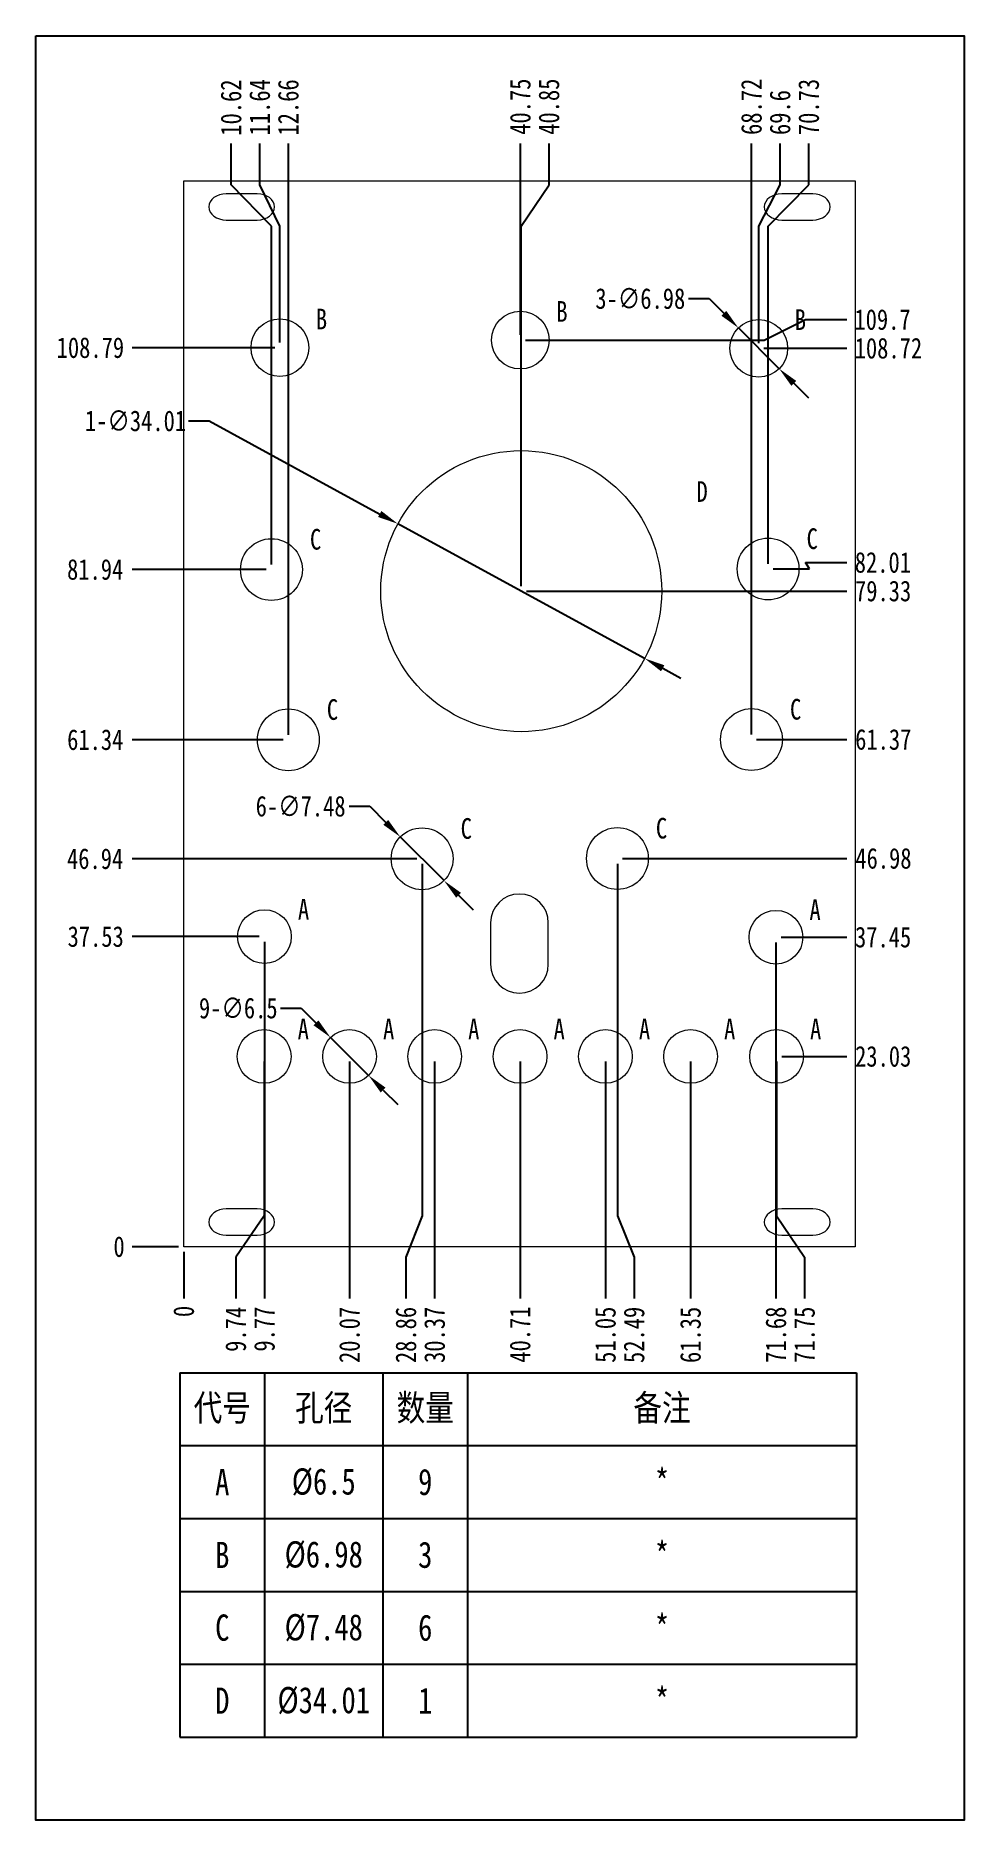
# Model space of a CAD drawing. Header units: millimetres. Extents: x 118 to 230, y 42 to 258.
import ezdxf

# ---------------------------------------------------------------- set-up
doc = ezdxf.new("R2010")
doc.units = ezdxf.units.MM
doc.header["$MEASUREMENT"] = 0
doc.layers.add('cnc', color=7, linetype='Continuous', lineweight=0)
doc.layers.add('DIM', color=4, linetype='Continuous')
doc.layers.add('text', color=3, linetype='Continuous')
doc.styles.add('sun-style', font='SimSun.ttf', dxfattribs={"width": 0.8})
doc.dimstyles.new('sun-sty', dxfattribs={"dimtxt": 2.5, "dimasz": 2.5, "dimexe": 1.25, "dimexo": 0.625, "dimgap": 1, "dimtad": 0, "dimdsep": 46, "dimtxsty": 'sun-style', "dimsah": 1, "dimcen": 0, "dimclrd": 256, "dimclre": 256, "dimclrt": 256, "dimazin": 2, "dimtfac": 1, "dimtmove": 0, "dimatfit": 3, "dimfxl": 0, "dimtolj": 1, "dimtzin": 0, "dimlwd": -3, "dimlwe": -3, "dimarcsym": 0})
doc.dimstyles.new('sun-sty$3', dxfattribs={"dimtxt": 2.5, "dimasz": 2.5, "dimexe": 1.25, "dimexo": 0.625, "dimgap": 1, "dimtad": 0, "dimtih": 1, "dimtoh": 1, "dimdsep": 46, "dimtxsty": 'sun-style', "dimsah": 1, "dimcen": 0, "dimclrd": 256, "dimclre": 256, "dimclrt": 256, "dimazin": 2, "dimtfac": 1, "dimtmove": 0, "dimatfit": 3, "dimfxl": 0, "dimtolj": 1, "dimtzin": 0, "dimlwd": -3, "dimlwe": -3, "dimarcsym": 0})

# ---------------------------------------------------------------- blocks, each defined once
blk = doc.blocks.new('*D4')
at = {"layer": 'Defpoints', "color": 0, "transparency": 16777216}
for p in [(153.55, 137.19), (158.15, 132.6)]:
    blk.add_point(p, dxfattribs=at)
at = {"layer": 'DIM', "lineweight": -3, "transparency": 16777216}
for p, q in [((147.51, 140.73), (150.01, 140.73)), ((150.01, 140.73), (151.78, 138.96)), ((158.15, 132.6), (153.55, 137.19)), ((159.91, 130.83), (161.68, 129.06))]:
    blk.add_line(p, q, dxfattribs=at)
at = {"layer": 'DIM', "transparency": 16777216}
for points in [[(152.08, 139.25), (151.49, 138.66), (153.55, 137.19)], [(160.21, 131.12), (159.62, 130.53), (158.15, 132.6)]]:
    blk.add_solid(points, dxfattribs=at)
at = {"layer": 'DIM', "transparency": 16777216, "insert": (142.38, 140.73), "char_height": 2.5, "attachment_point": 5, "style": 'sun-style'}
blk.add_mtext('\\A1;9-∅6.5', dxfattribs=at)
blk = doc.blocks.new('*D5')
at = {"layer": 'Defpoints', "color": 0, "transparency": 16777216}
for p in [(202.91, 223.05), (207.85, 218.11)]:
    blk.add_point(p, dxfattribs=at)
at = {"layer": 'DIM', "lineweight": -3, "transparency": 16777216}
for p, q in [((196.87, 226.59), (199.37, 226.59)), ((199.37, 226.59), (201.14, 224.82)), ((207.85, 218.11), (202.91, 223.05)), ((209.62, 216.35), (211.38, 214.58))]:
    blk.add_line(p, q, dxfattribs=at)
at = {"layer": 'DIM', "transparency": 16777216}
for points in [[(201.44, 225.12), (200.85, 224.53), (202.91, 223.05)], [(209.91, 216.64), (209.32, 216.05), (207.85, 218.11)]]:
    blk.add_solid(points, dxfattribs=at)
at = {"layer": 'DIM', "transparency": 16777216, "insert": (191.04, 226.59), "char_height": 2.5, "attachment_point": 5, "style": 'sun-style'}
blk.add_mtext('\\A1;3-∅6.98', dxfattribs=at)
blk = doc.blocks.new('*D6')
at = {"layer": 'Defpoints', "color": 0, "transparency": 16777216}
for p in [(161.99, 161.46), (167.28, 156.17)]:
    blk.add_point(p, dxfattribs=at)
at = {"layer": 'DIM', "lineweight": -3, "transparency": 16777216}
for p, q in [((155.79, 165.16), (158.29, 165.16)), ((158.29, 165.16), (160.22, 163.22)), ((167.28, 156.17), (161.99, 161.46)), ((169.04, 154.4), (170.81, 152.63))]:
    blk.add_line(p, q, dxfattribs=at)
at = {"layer": 'DIM', "transparency": 16777216}
for points in [[(160.52, 163.52), (159.93, 162.93), (161.99, 161.46)], [(169.34, 154.69), (168.75, 154.11), (167.28, 156.17)]]:
    blk.add_solid(points, dxfattribs=at)
at = {"layer": 'DIM', "transparency": 16777216, "insert": (149.93, 165.16), "char_height": 2.5, "attachment_point": 5, "style": 'sun-style'}
blk.add_mtext('\\A1;6-∅7.48', dxfattribs=at)
blk = doc.blocks.new('*D7')
at = {"layer": 'Defpoints', "color": 0, "transparency": 16777216}
for p in [(161.7, 199.34), (191.56, 183.06)]:
    blk.add_point(p, dxfattribs=at)
at = {"layer": 'DIM', "lineweight": -3, "transparency": 16777216}
for p, q in [((136.36, 211.79), (138.86, 211.79)), ((138.86, 211.79), (159.5, 200.53)), ((191.56, 183.06), (161.7, 199.34)), ((193.75, 181.86), (195.95, 180.66))]:
    blk.add_line(p, q, dxfattribs=at)
at = {"layer": 'DIM', "transparency": 16777216}
for points in [[(159.7, 200.9), (159.3, 200.17), (161.7, 199.34)], [(193.95, 182.23), (193.55, 181.5), (191.56, 183.06)]]:
    blk.add_solid(points, dxfattribs=at)
at = {"layer": 'DIM', "transparency": 16777216, "insert": (129.94, 211.79), "char_height": 2.5, "attachment_point": 5, "style": 'sun-style'}
blk.add_mtext('\\A1;1-∅34.01', dxfattribs=at)
blk = doc.blocks.new('*D8')
at = {"layer": 'Defpoints', "color": 0, "transparency": 16777216}
for p in [(176.49, 134.89), (135.78, 111.87), (176.49, 105.62)]:
    blk.add_point(p, dxfattribs=at)
at = {"layer": 'DIM', "lineweight": -3, "transparency": 16777216}
blk.add_line((176.49, 134.27), (176.49, 105.62), dxfattribs=at)
at = {"layer": 'DIM', "transparency": 16777216, "insert": (176.49, 101.24), "char_height": 2.5, "attachment_point": 5, "rotation": 90, "style": 'sun-style'}
blk.add_mtext('\\A1;40.71', dxfattribs=at)
blk = doc.blocks.new('*D9')
at = {"layer": 'Defpoints', "color": 0, "transparency": 16777216}
for p in [(176.52, 245.38), (176.52, 221.57), (135.78, 111.87)]:
    blk.add_point(p, dxfattribs=at)
at = {"layer": 'DIM', "lineweight": -3, "transparency": 16777216}
blk.add_line((176.52, 222.2), (176.52, 245.38), dxfattribs=at)
at = {"layer": 'DIM', "transparency": 16777216, "insert": (176.52, 249.82), "char_height": 2.5, "attachment_point": 5, "rotation": 90, "style": 'sun-style'}
blk.add_mtext('\\A1;40.75', dxfattribs=at)
blk = doc.blocks.new('*D10')
at = {"layer": 'Defpoints', "color": 0, "transparency": 16777216}
for p in [(179.99, 245.38), (176.63, 191.2), (135.78, 111.87)]:
    blk.add_point(p, dxfattribs=at)
at = {"layer": 'DIM', "lineweight": -3, "transparency": 16777216}
for p, q in [((179.99, 240.38), (179.99, 245.38)), ((176.63, 235.38), (179.99, 240.38)), ((176.63, 191.82), (176.63, 235.38))]:
    blk.add_line(p, q, dxfattribs=at)
at = {"layer": 'DIM', "transparency": 16777216, "insert": (179.99, 249.82), "char_height": 2.5, "attachment_point": 5, "rotation": 90, "style": 'sun-style'}
blk.add_mtext('\\A1;40.85', dxfattribs=at)
blk = doc.blocks.new('*D11')
at = {"layer": 'Defpoints', "color": 0, "transparency": 16777216}
for p in [(166.15, 134.89), (135.78, 111.87), (166.15, 105.62)]:
    blk.add_point(p, dxfattribs=at)
at = {"layer": 'DIM', "lineweight": -3, "transparency": 16777216}
blk.add_line((166.15, 134.27), (166.15, 105.62), dxfattribs=at)
at = {"layer": 'DIM', "transparency": 16777216, "insert": (166.15, 101.21), "char_height": 2.5, "attachment_point": 5, "rotation": 90, "style": 'sun-style'}
blk.add_mtext('\\A1;30.37', dxfattribs=at)
blk = doc.blocks.new('*D12')
at = {"layer": 'Defpoints', "color": 0, "transparency": 16777216}
for p in [(164.63, 158.81), (135.78, 111.87), (162.68, 105.62)]:
    blk.add_point(p, dxfattribs=at)
at = {"layer": 'DIM', "lineweight": -3, "transparency": 16777216}
for p, q in [((164.63, 158.19), (164.63, 115.62)), ((164.63, 115.62), (162.68, 110.62)), ((162.68, 110.62), (162.68, 105.62))]:
    blk.add_line(p, q, dxfattribs=at)
at = {"layer": 'DIM', "transparency": 16777216, "insert": (162.68, 101.19), "char_height": 2.5, "attachment_point": 5, "rotation": 90, "style": 'sun-style'}
blk.add_mtext('\\A1;28.86', dxfattribs=at)
blk = doc.blocks.new('*D13')
at = {"layer": 'Defpoints', "color": 0, "transparency": 16777216}
for p in [(186.82, 134.89), (135.78, 111.87), (186.82, 105.62)]:
    blk.add_point(p, dxfattribs=at)
at = {"layer": 'DIM', "lineweight": -3, "transparency": 16777216}
blk.add_line((186.82, 134.27), (186.82, 105.62), dxfattribs=at)
at = {"layer": 'DIM', "transparency": 16777216, "insert": (186.82, 101.22), "char_height": 2.5, "attachment_point": 5, "rotation": 90, "style": 'sun-style'}
blk.add_mtext('\\A1;51.05', dxfattribs=at)
blk = doc.blocks.new('*D14')
at = {"layer": 'Defpoints', "color": 0, "transparency": 16777216}
for p in [(188.27, 158.85), (135.78, 111.87), (190.29, 105.62)]:
    blk.add_point(p, dxfattribs=at)
at = {"layer": 'DIM', "lineweight": -3, "transparency": 16777216}
for p, q in [((188.27, 158.22), (188.27, 115.62)), ((188.27, 115.62), (190.29, 110.62)), ((190.29, 110.62), (190.29, 105.62))]:
    blk.add_line(p, q, dxfattribs=at)
at = {"layer": 'DIM', "transparency": 16777216, "insert": (190.29, 101.2), "char_height": 2.5, "attachment_point": 5, "rotation": 90, "style": 'sun-style'}
blk.add_mtext('\\A1;52.49', dxfattribs=at)
blk = doc.blocks.new('*D15')
at = {"layer": 'Defpoints', "color": 0, "transparency": 16777216}
for p in [(155.85, 134.89), (135.78, 111.87), (155.85, 105.62)]:
    blk.add_point(p, dxfattribs=at)
at = {"layer": 'DIM', "lineweight": -3, "transparency": 16777216}
blk.add_line((155.85, 134.27), (155.85, 105.62), dxfattribs=at)
at = {"layer": 'DIM', "transparency": 16777216, "insert": (155.85, 101.2), "char_height": 2.5, "attachment_point": 5, "rotation": 90, "style": 'sun-style'}
blk.add_mtext('\\A1;20.07', dxfattribs=at)
blk = doc.blocks.new('*D16')
at = {"layer": 'Defpoints', "color": 0, "transparency": 16777216}
for p in [(148.44, 245.38), (148.44, 173.21), (135.78, 111.87)]:
    blk.add_point(p, dxfattribs=at)
at = {"layer": 'DIM', "lineweight": -3, "transparency": 16777216}
blk.add_line((148.44, 173.83), (148.44, 245.38), dxfattribs=at)
at = {"layer": 'DIM', "transparency": 16777216, "insert": (148.44, 249.73), "char_height": 2.5, "attachment_point": 5, "rotation": 90, "style": 'sun-style'}
blk.add_mtext('\\A1;12.66', dxfattribs=at)
blk = doc.blocks.new('*D17')
at = {"layer": 'Defpoints', "color": 0, "transparency": 16777216}
for p in [(197.12, 134.89), (135.78, 111.87), (197.12, 105.62)]:
    blk.add_point(p, dxfattribs=at)
at = {"layer": 'DIM', "lineweight": -3, "transparency": 16777216}
blk.add_line((197.12, 134.27), (197.12, 105.62), dxfattribs=at)
at = {"layer": 'DIM', "transparency": 16777216, "insert": (197.12, 101.2), "char_height": 2.5, "attachment_point": 5, "rotation": 90, "style": 'sun-style'}
blk.add_mtext('\\A1;61.35', dxfattribs=at)
blk = doc.blocks.new('*D18')
at = {"layer": 'Defpoints', "color": 0, "transparency": 16777216}
for p in [(144.98, 245.38), (147.42, 220.65), (135.78, 111.87)]:
    blk.add_point(p, dxfattribs=at)
at = {"layer": 'DIM', "lineweight": -3, "transparency": 16777216}
for p, q in [((144.98, 240.38), (144.98, 245.38)), ((147.42, 235.38), (144.98, 240.38)), ((147.42, 221.28), (147.42, 235.38))]:
    blk.add_line(p, q, dxfattribs=at)
at = {"layer": 'DIM', "transparency": 16777216, "insert": (144.98, 249.75), "char_height": 2.5, "attachment_point": 5, "rotation": 90, "style": 'sun-style'}
blk.add_mtext('\\A1;11.64', dxfattribs=at)
blk = doc.blocks.new('*D19')
at = {"layer": 'Defpoints', "color": 0, "transparency": 16777216}
for p in [(141.51, 245.38), (146.39, 193.81), (135.78, 111.87)]:
    blk.add_point(p, dxfattribs=at)
at = {"layer": 'DIM', "lineweight": -3, "transparency": 16777216}
for p, q in [((141.51, 240.38), (141.51, 245.38)), ((146.39, 235.38), (141.51, 240.38)), ((146.39, 194.43), (146.39, 235.38))]:
    blk.add_line(p, q, dxfattribs=at)
at = {"layer": 'DIM', "transparency": 16777216, "insert": (141.51, 249.71), "char_height": 2.5, "attachment_point": 5, "rotation": 90, "style": 'sun-style'}
blk.add_mtext('\\A1;10.62', dxfattribs=at)
blk = doc.blocks.new('*D20')
at = {"layer": 'Defpoints', "color": 0, "transparency": 16777216}
for p in [(145.55, 149.39), (135.78, 111.87), (145.55, 105.62)]:
    blk.add_point(p, dxfattribs=at)
at = {"layer": 'DIM', "lineweight": -3, "transparency": 16777216}
blk.add_line((145.55, 148.77), (145.55, 105.62), dxfattribs=at)
at = {"layer": 'DIM', "transparency": 16777216, "insert": (145.55, 101.9), "char_height": 2.5, "attachment_point": 5, "rotation": 90, "style": 'sun-style'}
blk.add_mtext('\\A1;9.77', dxfattribs=at)
blk = doc.blocks.new('*D21')
at = {"layer": 'Defpoints', "color": 0, "transparency": 16777216}
for p in [(145.51, 134.89), (135.78, 111.87), (142.08, 105.62)]:
    blk.add_point(p, dxfattribs=at)
at = {"layer": 'DIM', "lineweight": -3, "transparency": 16777216}
for p, q in [((145.51, 134.27), (145.51, 115.62)), ((145.51, 115.62), (142.08, 110.62)), ((142.08, 110.62), (142.08, 105.62))]:
    blk.add_line(p, q, dxfattribs=at)
at = {"layer": 'DIM', "transparency": 16777216, "insert": (142.08, 101.87), "char_height": 2.5, "attachment_point": 5, "rotation": 90, "style": 'sun-style'}
blk.add_mtext('\\A1;9.74', dxfattribs=at)
blk = doc.blocks.new('*D22')
at = {"layer": 'Defpoints', "color": 0, "transparency": 16777216}
for p in [(204.5, 245.38), (204.5, 173.24), (135.78, 111.87)]:
    blk.add_point(p, dxfattribs=at)
at = {"layer": 'DIM', "lineweight": -3, "transparency": 16777216}
blk.add_line((204.5, 173.87), (204.5, 245.38), dxfattribs=at)
at = {"layer": 'DIM', "transparency": 16777216, "insert": (204.5, 249.8), "char_height": 2.5, "attachment_point": 5, "rotation": 90, "style": 'sun-style'}
blk.add_mtext('\\A1;68.72', dxfattribs=at)
blk = doc.blocks.new('*D23')
at = {"layer": 'Defpoints', "color": 0, "transparency": 16777216}
for p in [(207.96, 245.38), (205.38, 220.58), (135.78, 111.87)]:
    blk.add_point(p, dxfattribs=at)
at = {"layer": 'DIM', "lineweight": -3, "transparency": 16777216}
for p, q in [((207.96, 240.38), (207.96, 245.38)), ((205.38, 235.38), (207.96, 240.38)), ((205.38, 221.21), (205.38, 235.38))]:
    blk.add_line(p, q, dxfattribs=at)
at = {"layer": 'DIM', "transparency": 16777216, "insert": (207.96, 249.11), "char_height": 2.5, "attachment_point": 5, "rotation": 90, "style": 'sun-style'}
blk.add_mtext('\\A1;69.6', dxfattribs=at)
blk = doc.blocks.new('*D24')
at = {"layer": 'Defpoints', "color": 0, "transparency": 16777216}
for p in [(211.43, 245.38), (206.51, 193.88), (135.78, 111.87)]:
    blk.add_point(p, dxfattribs=at)
at = {"layer": 'DIM', "lineweight": -3, "transparency": 16777216}
for p, q in [((211.43, 240.38), (211.43, 245.38)), ((206.51, 235.38), (211.43, 240.38)), ((206.51, 194.5), (206.51, 235.38))]:
    blk.add_line(p, q, dxfattribs=at)
at = {"layer": 'DIM', "transparency": 16777216, "insert": (211.43, 249.78), "char_height": 2.5, "attachment_point": 5, "rotation": 90, "style": 'sun-style'}
blk.add_mtext('\\A1;70.73', dxfattribs=at)
blk = doc.blocks.new('*D25')
at = {"layer": 'Defpoints', "color": 0, "transparency": 16777216}
for p in [(207.46, 149.32), (135.78, 111.87), (207.46, 105.62)]:
    blk.add_point(p, dxfattribs=at)
at = {"layer": 'DIM', "lineweight": -3, "transparency": 16777216}
blk.add_line((207.46, 148.7), (207.46, 105.62), dxfattribs=at)
at = {"layer": 'DIM', "transparency": 16777216, "insert": (207.46, 101.22), "char_height": 2.5, "attachment_point": 5, "rotation": 90, "style": 'sun-style'}
blk.add_mtext('\\A1;71.68', dxfattribs=at)
blk = doc.blocks.new('*D26')
at = {"layer": 'Defpoints', "color": 0, "transparency": 16777216}
for p in [(207.53, 134.89), (135.78, 111.87), (210.92, 105.62)]:
    blk.add_point(p, dxfattribs=at)
at = {"layer": 'DIM', "lineweight": -3, "transparency": 16777216}
for p, q in [((207.53, 134.27), (207.53, 115.62)), ((207.53, 115.62), (210.92, 110.62)), ((210.92, 110.62), (210.92, 105.62))]:
    blk.add_line(p, q, dxfattribs=at)
at = {"layer": 'DIM', "transparency": 16777216, "insert": (210.92, 101.22), "char_height": 2.5, "attachment_point": 5, "rotation": 90, "style": 'sun-style'}
blk.add_mtext('\\A1;71.75', dxfattribs=at)
blk = doc.blocks.new('*D27')
at = {"layer": 'Defpoints', "color": 0, "transparency": 16777216}
for p in [(135.78, 111.87), (135.78, 111.87), (135.78, 105.62)]:
    blk.add_point(p, dxfattribs=at)
at = {"layer": 'DIM', "lineweight": -3, "transparency": 16777216}
blk.add_line((135.78, 111.24), (135.78, 105.62), dxfattribs=at)
at = {"layer": 'DIM', "transparency": 16777216, "insert": (135.78, 104.04), "char_height": 2.5, "attachment_point": 5, "rotation": 90, "style": 'sun-style'}
blk.add_mtext('\\A1;0', dxfattribs=at)
blk = doc.blocks.new('*D28')
at = {"layer": 'Defpoints', "color": 0, "transparency": 16777216}
for p in [(129.53, 173.21), (148.44, 173.21), (135.78, 111.87)]:
    blk.add_point(p, dxfattribs=at)
at = {"layer": 'DIM', "lineweight": -3, "transparency": 16777216}
blk.add_line((147.82, 173.21), (129.53, 173.21), dxfattribs=at)
at = {"layer": 'DIM', "transparency": 16777216, "insert": (125.07, 173.21), "char_height": 2.5, "attachment_point": 5, "style": 'sun-style'}
blk.add_mtext('\\A1;61.34', dxfattribs=at)
blk = doc.blocks.new('*D29')
at = {"layer": 'Defpoints', "color": 0, "transparency": 16777216}
for p in [(204.5, 173.24), (216.03, 173.24), (135.78, 111.87)]:
    blk.add_point(p, dxfattribs=at)
at = {"layer": 'DIM', "lineweight": -3, "transparency": 16777216}
blk.add_line((205.12, 173.24), (216.03, 173.24), dxfattribs=at)
at = {"layer": 'DIM', "transparency": 16777216, "insert": (220.45, 173.24), "char_height": 2.5, "attachment_point": 5, "style": 'sun-style'}
blk.add_mtext('\\A1;61.37', dxfattribs=at)
blk = doc.blocks.new('*D30')
at = {"layer": 'Defpoints', "color": 0, "transparency": 16777216}
for p in [(188.27, 158.85), (216.03, 158.85), (135.78, 111.87)]:
    blk.add_point(p, dxfattribs=at)
at = {"layer": 'DIM', "lineweight": -3, "transparency": 16777216}
blk.add_line((188.89, 158.85), (216.03, 158.85), dxfattribs=at)
at = {"layer": 'DIM', "transparency": 16777216, "insert": (220.47, 158.85), "char_height": 2.5, "attachment_point": 5, "style": 'sun-style'}
blk.add_mtext('\\A1;46.98', dxfattribs=at)
blk = doc.blocks.new('*D31')
at = {"layer": 'Defpoints', "color": 0, "transparency": 16777216}
for p in [(129.53, 158.81), (164.63, 158.81), (135.78, 111.87)]:
    blk.add_point(p, dxfattribs=at)
at = {"layer": 'DIM', "lineweight": -3, "transparency": 16777216}
blk.add_line((164.01, 158.81), (129.53, 158.81), dxfattribs=at)
at = {"layer": 'DIM', "transparency": 16777216, "insert": (125.05, 158.81), "char_height": 2.5, "attachment_point": 5, "style": 'sun-style'}
blk.add_mtext('\\A1;46.94', dxfattribs=at)
blk = doc.blocks.new('*D32')
at = {"layer": 'Defpoints', "color": 0, "transparency": 16777216}
for p in [(129.53, 149.39), (145.55, 149.39), (135.78, 111.87)]:
    blk.add_point(p, dxfattribs=at)
at = {"layer": 'DIM', "lineweight": -3, "transparency": 16777216}
blk.add_line((144.92, 149.39), (129.53, 149.39), dxfattribs=at)
at = {"layer": 'DIM', "transparency": 16777216, "insert": (125.12, 149.39), "char_height": 2.5, "attachment_point": 5, "style": 'sun-style'}
blk.add_mtext('\\A1;37.53', dxfattribs=at)
blk = doc.blocks.new('*D33')
at = {"layer": 'Defpoints', "color": 0, "transparency": 16777216}
for p in [(207.46, 149.32), (216.03, 149.32), (135.78, 111.87)]:
    blk.add_point(p, dxfattribs=at)
at = {"layer": 'DIM', "lineweight": -3, "transparency": 16777216}
blk.add_line((208.08, 149.32), (216.03, 149.32), dxfattribs=at)
at = {"layer": 'DIM', "transparency": 16777216, "insert": (220.43, 149.32), "char_height": 2.5, "attachment_point": 5, "style": 'sun-style'}
blk.add_mtext('\\A1;37.45', dxfattribs=at)
blk = doc.blocks.new('*D34')
at = {"layer": 'Defpoints', "color": 0, "transparency": 16777216}
for p in [(176.63, 191.2), (216.03, 191.2), (135.78, 111.87)]:
    blk.add_point(p, dxfattribs=at)
at = {"layer": 'DIM', "lineweight": -3, "transparency": 16777216}
blk.add_line((177.25, 191.2), (216.03, 191.2), dxfattribs=at)
at = {"layer": 'DIM', "transparency": 16777216, "insert": (220.43, 191.2), "char_height": 2.5, "attachment_point": 5, "style": 'sun-style'}
blk.add_mtext('\\A1;79.33', dxfattribs=at)
blk = doc.blocks.new('*D35')
at = {"layer": 'Defpoints', "color": 0, "transparency": 16777216}
for p in [(129.53, 193.81), (146.39, 193.81), (135.78, 111.87)]:
    blk.add_point(p, dxfattribs=at)
at = {"layer": 'DIM', "lineweight": -3, "transparency": 16777216}
blk.add_line((145.77, 193.81), (129.53, 193.81), dxfattribs=at)
at = {"layer": 'DIM', "transparency": 16777216, "insert": (125.06, 193.81), "char_height": 2.5, "attachment_point": 5, "style": 'sun-style'}
blk.add_mtext('\\A1;81.94', dxfattribs=at)
blk = doc.blocks.new('*D36')
at = {"layer": 'Defpoints', "color": 0, "transparency": 16777216}
for p in [(216.03, 194.66), (206.51, 193.88), (135.78, 111.87)]:
    blk.add_point(p, dxfattribs=at)
at = {"layer": 'DIM', "lineweight": -3, "transparency": 16777216}
for p, q in [((211.51, 193.88), (211.03, 194.66)), ((211.03, 194.66), (216.03, 194.66)), ((207.13, 193.88), (211.51, 193.88))]:
    blk.add_line(p, q, dxfattribs=at)
at = {"layer": 'DIM', "transparency": 16777216, "insert": (220.4, 194.66), "char_height": 2.5, "attachment_point": 5, "style": 'sun-style'}
blk.add_mtext('\\A1;82.01', dxfattribs=at)
blk = doc.blocks.new('*D37')
at = {"layer": 'Defpoints', "color": 0, "transparency": 16777216}
for p in [(207.53, 134.89), (216.03, 134.89), (135.78, 111.87)]:
    blk.add_point(p, dxfattribs=at)
at = {"layer": 'DIM', "lineweight": -3, "transparency": 16777216}
blk.add_line((208.16, 134.89), (216.03, 134.89), dxfattribs=at)
at = {"layer": 'DIM', "transparency": 16777216, "insert": (220.44, 134.89), "char_height": 2.5, "attachment_point": 5, "style": 'sun-style'}
blk.add_mtext('\\A1;23.03', dxfattribs=at)
blk = doc.blocks.new('*D38')
at = {"layer": 'Defpoints', "color": 0, "transparency": 16777216}
for p in [(205.38, 220.58), (216.03, 220.58), (135.78, 111.87)]:
    blk.add_point(p, dxfattribs=at)
at = {"layer": 'DIM', "lineweight": -3, "transparency": 16777216}
blk.add_line((206, 220.58), (216.03, 220.58), dxfattribs=at)
at = {"layer": 'DIM', "transparency": 16777216, "insert": (221.07, 220.58), "char_height": 2.5, "attachment_point": 5, "style": 'sun-style'}
blk.add_mtext('\\A1;108.72', dxfattribs=at)
blk = doc.blocks.new('*D39')
at = {"layer": 'Defpoints', "color": 0, "transparency": 16777216}
for p in [(129.53, 220.65), (147.42, 220.65), (135.78, 111.87)]:
    blk.add_point(p, dxfattribs=at)
at = {"layer": 'DIM', "lineweight": -3, "transparency": 16777216}
blk.add_line((146.79, 220.65), (129.53, 220.65), dxfattribs=at)
at = {"layer": 'DIM', "transparency": 16777216, "insert": (124.48, 220.65), "char_height": 2.5, "attachment_point": 5, "style": 'sun-style'}
blk.add_mtext('\\A1;108.79', dxfattribs=at)
blk = doc.blocks.new('*D40')
at = {"layer": 'Defpoints', "color": 0, "transparency": 16777216}
for p in [(216.03, 224.05), (176.52, 221.57), (135.78, 111.87)]:
    blk.add_point(p, dxfattribs=at)
at = {"layer": 'DIM', "lineweight": -3, "transparency": 16777216}
for p, q in [((206.03, 221.57), (211.03, 224.05)), ((211.03, 224.05), (216.03, 224.05)), ((177.15, 221.57), (206.03, 221.57))]:
    blk.add_line(p, q, dxfattribs=at)
at = {"layer": 'DIM', "transparency": 16777216, "insert": (220.36, 224.05), "char_height": 2.5, "attachment_point": 5, "style": 'sun-style'}
blk.add_mtext('\\A1;109.7', dxfattribs=at)
blk = doc.blocks.new('*D41')
at = {"layer": 'Defpoints', "color": 0, "transparency": 16777216}
for p in [(129.53, 111.87), (135.78, 111.87), (135.78, 111.87)]:
    blk.add_point(p, dxfattribs=at)
at = {"layer": 'DIM', "lineweight": -3, "transparency": 16777216}
blk.add_line((135.15, 111.87), (129.53, 111.87), dxfattribs=at)
at = {"layer": 'DIM', "transparency": 16777216, "insert": (127.95, 111.87), "char_height": 2.5, "attachment_point": 5, "style": 'sun-style'}
blk.add_mtext('\\A1;0', dxfattribs=at)

msp = doc.modelspace()

# ---------------------------------------------------------------- linework, layer by layer
msp.add_lwpolyline([(117.858, 258.409), (230.258, 258.409), (230.258, 42.465), (117.858, 42.465)], close=True)
at = {"layer": 'cnc', "color": 165, "lineweight": 9, "true_color": 0x4068b1}
msp.add_lwpolyline([(135.775, 240.858), (217.055, 240.858), (217.055, 111.867), (135.775, 111.867)], close=True, dxfattribs=at)
for centre, radius in [((176.521, 221.571), 3.492), ((147.417, 220.654), 3.492), ((205.378, 220.583), 3.492), ((176.627, 191.197), 17.004), ((146.394, 193.807), 3.739), ((206.507, 193.878), 3.739), ((148.44, 173.205), 3.739), ((204.496, 173.24), 3.739), ((164.633, 158.812), 3.739), ((188.269, 158.847), 3.739), ((145.547, 149.393), 3.25), ((207.46, 149.322), 3.25), ((145.512, 134.893), 3.25), ((155.848, 134.893), 3.25), ((166.15, 134.893), 3.25), ((176.486, 134.893), 3.25), ((186.822, 134.893), 3.25), ((197.123, 134.893), 3.25), ((207.53, 134.893), 3.25)]:
    msp.add_circle(centre, radius, dxfattribs=at)
for points in [[(144.665, 236.105), (144.665, 236.105), (140.926, 236.105), (140.926, 236.105), (139.762, 236.105), (138.809, 236.811), (138.809, 237.693), (138.809, 238.575), (139.762, 239.28), (140.926, 239.28), (140.926, 239.28), (144.665, 239.28), (144.665, 239.28), (145.83, 239.28), (146.782, 238.575), (146.782, 237.693), (146.782, 236.811), (145.83, 236.105), (144.665, 236.105)], [(211.905, 236.105), (211.905, 236.105), (208.165, 236.105), (208.165, 236.105), (207.001, 236.105), (206.049, 236.811), (206.049, 237.693), (206.049, 238.575), (207.001, 239.28), (208.165, 239.28), (208.165, 239.28), (211.905, 239.28), (211.905, 239.28), (213.069, 239.28), (214.021, 238.575), (214.021, 237.693), (214.021, 236.811), (213.069, 236.105), (211.905, 236.105)], [(176.415, 142.549), (174.475, 142.549), (172.923, 144.101), (172.923, 146.041), (172.923, 146.041), (172.923, 151.051), (172.923, 151.051), (172.923, 152.991), (174.475, 154.543), (176.415, 154.543), (178.356, 154.543), (179.908, 152.991), (179.908, 151.051), (179.908, 151.051), (179.908, 146.041), (179.908, 146.041), (179.908, 144.101), (178.356, 142.549), (176.415, 142.549)], [(144.665, 113.268), (144.665, 113.268), (140.926, 113.268), (140.926, 113.268), (139.762, 113.268), (138.809, 113.974), (138.809, 114.856), (138.809, 115.738), (139.762, 116.443), (140.926, 116.443), (140.926, 116.443), (144.665, 116.443), (144.665, 116.443), (145.83, 116.443), (146.782, 115.738), (146.782, 114.856), (146.782, 113.974), (145.83, 113.268), (144.665, 113.268)], [(211.905, 113.268), (211.905, 113.268), (208.165, 113.268), (208.165, 113.268), (207.001, 113.268), (206.049, 113.974), (206.049, 114.856), (206.049, 115.738), (207.001, 116.443), (208.165, 116.443), (208.165, 116.443), (211.905, 116.443), (211.905, 116.443), (213.069, 116.443), (214.021, 115.738), (214.021, 114.856), (214.021, 113.974), (213.069, 113.268), (211.905, 113.268)]]:
    msp.add_open_spline(points, degree=3, knots=[0, 0, 0, 0, 1, 1, 1, 2, 2, 2, 3, 3, 3, 4, 4, 4, 5, 5, 5, 6, 6, 6, 6], dxfattribs=at)
at = {"layer": 'text', "color": 3}
for p, q in [((135.325, 96.619), (135.325, 52.527)), ((135.325, 96.619), (217.212, 96.619)), ((145.561, 96.619), (145.561, 52.527)), ((159.891, 96.619), (159.891, 52.527)), ((170.127, 96.619), (170.127, 52.527)), ((217.212, 96.619), (217.212, 52.527)), ((135.325, 87.801), (217.212, 87.801)), ((135.325, 78.982), (217.212, 78.982)), ((135.325, 70.164), (217.212, 70.164)), ((135.325, 61.346), (217.212, 61.346)), ((135.325, 52.527), (217.212, 52.527))]:
    msp.add_line(p, q, dxfattribs=at)

# ---------------------------------------------------------------- texts
at = {"layer": 'text', "color": 3, "style": 'sun-style'}
for s, insert, char_height, attachment_point in [('B', (151.774, 222.873), 2.5, 7), ('B', (180.878, 223.791), 2.5, 7), ('B', (209.735, 222.803), 2.5, 7), ('D', (197.838, 202.004), 2.5, 7), ('C', (151.059, 196.184), 2.5, 7), ('C', (211.172, 196.255), 2.5, 7), ('C', (153.105, 175.582), 2.5, 7), ('C', (209.161, 175.617), 2.5, 7), ('C', (169.297, 161.188), 2.5, 7), ('C', (192.933, 161.224), 2.5, 7), ('A', (149.601, 151.458), 2.5, 7), ('A', (211.514, 151.388), 2.5, 7), ('A', (149.566, 136.959), 2.5, 7), ('A', (159.902, 136.959), 2.5, 7), ('A', (170.204, 136.959), 2.5, 7), ('A', (180.54, 136.959), 2.5, 7), ('A', (190.876, 136.959), 2.5, 7), ('A', (201.177, 136.959), 2.5, 7), ('A', (211.584, 136.959), 2.5, 7), ('代号', (140.443, 92.21), 3.1746, 5), ('孔径', (152.726, 92.21), 3.1746, 5), ('数量', (165.009, 92.21), 3.1746, 5), ('备注', (193.669, 92.21), 3.1746, 5), ('A', (140.443, 83.392), 3.175, 5), ('%%c6.5', (152.726, 83.392), 3.1746, 5), ('9', (165.009, 83.392), 3.175, 5), ('*', (193.669, 83.392), 3.175, 5), ('B', (140.443, 74.573), 3.175, 5), ('%%c6.98', (152.726, 74.573), 3.1746, 5), ('3', (165.009, 74.573), 3.175, 5), ('*', (193.669, 74.573), 3.175, 5), ('C', (140.443, 65.755), 3.175, 5), ('%%c7.48', (152.726, 65.755), 3.1746, 5), ('6', (165.009, 65.755), 3.175, 5), ('*', (193.669, 65.755), 3.175, 5), ('D', (140.443, 56.936), 3.175, 5), ('%%c34.01', (152.726, 56.936), 3.1746, 5), ('1', (165.009, 56.936), 3.175, 5), ('*', (193.669, 56.936), 3.175, 5)]:
    msp.add_mtext(s, dxfattribs=dict(at, insert=insert, char_height=char_height, attachment_point=attachment_point))

# ---------------------------------------------------------------- dimensions: what is measured, and where the dimension line sits
at = {"layer": 'DIM'}
for feature_location, offset, dtype, origin, picture, middle in [((176.521, 221.571), (0, 23.814), 1, (135.775, 111.867), '*D9', (176.521, 249.821)), ((176.627, 191.197), (3.359, 54.188), 1, (135.775, 111.867), '*D10', (179.986, 249.821)), ((204.496, 173.24), (0, 72.145), 1, (135.775, 111.867), '*D22', (204.496, 249.804)), ((206.507, 193.878), (4.919, 51.507), 1, (135.775, 111.867), '*D24', (211.426, 249.782)), ((147.417, 220.654), (-2.442, 24.731), 1, (135.775, 111.867), '*D18', (144.975, 249.748)), ((148.4401, 173.2051), (0, 72.1799), 1, (135.7753, 111.8673), '*D16', (148.4401, 249.7257)), ((146.394, 193.807), (-4.884, 51.578), 1, (135.775, 111.867), '*D19', (141.51, 249.709)), ((205.378, 220.583), (2.583, 24.802), 1, (135.775, 111.867), '*D23', (207.961, 249.106)), ((176.521, 221.571), (39.509, 2.477), 0, (135.775, 111.867), '*D40', (220.36, 224.048)), ((147.417, 220.654), (-17.892, 0), 0, (135.775, 111.867), '*D39', (124.475, 220.654)), ((205.378, 220.583), (10.652, 0), 0, (135.775, 111.867), '*D38', (221.069, 220.583)), ((146.394, 193.807), (-16.869, 0), 0, (135.775, 111.867), '*D35', (125.062, 193.807)), ((206.507, 193.878), (9.523, 0.784), 0, (135.775, 111.867), '*D36', (220.399, 194.662)), ((176.627, 191.197), (39.403, 0), 0, (135.775, 111.867), '*D34', (220.427, 191.197)), ((148.44, 173.205), (-18.915, 0), 0, (135.775, 111.867), '*D28', (125.067, 173.205)), ((204.496, 173.24), (11.534, 0), 0, (135.775, 111.867), '*D29', (220.455, 173.24)), ((164.6326, 158.8117), (-35.1072, 0), 0, (135.7753, 111.8673), '*D31', (125.0505, 158.8117)), ((188.269, 158.847), (27.762, 0), 0, (135.775, 111.867), '*D30', (220.472, 158.847)), ((188.269, 158.847), (2.019, -53.23), 1, (135.775, 111.867), '*D14', (190.287, 101.204)), ((164.633, 158.812), (-1.948, -53.194), 1, (135.775, 111.867), '*D12', (162.685, 101.187)), ((145.547, 149.393), (-16.022, 0), 0, (135.775, 111.867), '*D32', (125.123, 149.393)), ((207.4598, 149.322), (8.5706, 0), 0, (135.7753, 111.8673), '*D33', (220.4326, 149.322)), ((145.547, 149.393), (0, -43.775), 1, (135.775, 111.867), '*D20', (145.547, 101.902)), ((207.4598, 149.322), (0, -43.7047), 1, (135.7753, 111.8673), '*D25', (207.4598, 101.2151)), ((207.53, 134.893), (8.5, 0), 0, (135.775, 111.867), '*D37', (220.444, 134.893)), ((176.486, 134.893), (0, -29.276), 1, (135.775, 111.867), '*D8', (176.486, 101.237)), ((166.1495, 134.8934), (0, -29.2761), 1, (135.7753, 111.8673), '*D11', (166.1495, 101.2095)), ((186.822, 134.893), (0, -29.276), 1, (135.775, 111.867), '*D13', (186.822, 101.215)), ((155.848, 134.893), (0, -29.276), 1, (135.775, 111.867), '*D15', (155.848, 101.198)), ((197.123, 134.893), (0, -29.276), 1, (135.775, 111.867), '*D17', (197.123, 101.198)), ((145.512, 134.893), (-3.43, -29.276), 1, (135.775, 111.867), '*D21', (142.082, 101.869)), ((207.5303471, 134.8934071), (3.3944401, -29.2761154), 1, (135.7753472, 111.8672917), '*D26', (210.9247872, 101.2206437)), ((135.775347189, 111.867291696), (-6.25, 0), 0, (135.775347189, 111.867291696), '*D41', (127.949928195, 111.867291696)), ((135.775347189, 111.867291696), (0, -6.25), 1, (135.775347189, 111.867291696), '*D27', (135.775347189, 104.041872702))]:
    dim = msp.add_ordinate_dim(feature_location=feature_location, offset=offset, dtype=dtype, origin=origin, dimstyle='sun-sty', override={"dimscale": 1}, dxfattribs=at)
    dim.commit()
    dim.dimension.update_dxf_attribs({"geometry": picture, "text_midpoint": middle})
for p1, p2, text, picture, middle in [((207.848, 218.114), (202.909, 223.053), '3-<>', '*D5', (191.035, 226.588)), ((158.146, 132.595), (153.55, 137.192), '9-<>', '*D4', (142.375, 140.727))]:
    dim = msp.add_diameter_dim_2p(p1=p1, p2=p2, text=text, dimstyle='sun-sty$3', override={"dimscale": 1, "dimlfac": 1}, dxfattribs=at)
    dim.commit()
    dim.dimension.update_dxf_attribs({"geometry": picture, "text_midpoint": middle})
dim = msp.add_diameter_dim_2p(p1=(191.557, 183.058), p2=(161.698, 199.336), text='1-<>', dimstyle='sun-sty$3', dxfattribs=at)
dim.commit()
dim.dimension.update_dxf_attribs({"geometry": '*D7', "text_midpoint": (129.944, 211.787), "dimtype": 163})
dim = msp.add_diameter_dim_2p(p1=(167.277, 156.168), p2=(161.988, 161.456), text='6-<>', dimstyle='sun-sty$3', override={"dimscale": 1, "dimlfac": 1}, dxfattribs=at)
dim.commit()
dim.dimension.update_dxf_attribs({"geometry": '*D6', "text_midpoint": (149.932, 165.158), "dimtype": 163})

doc.saveas('drawing.dxf')
